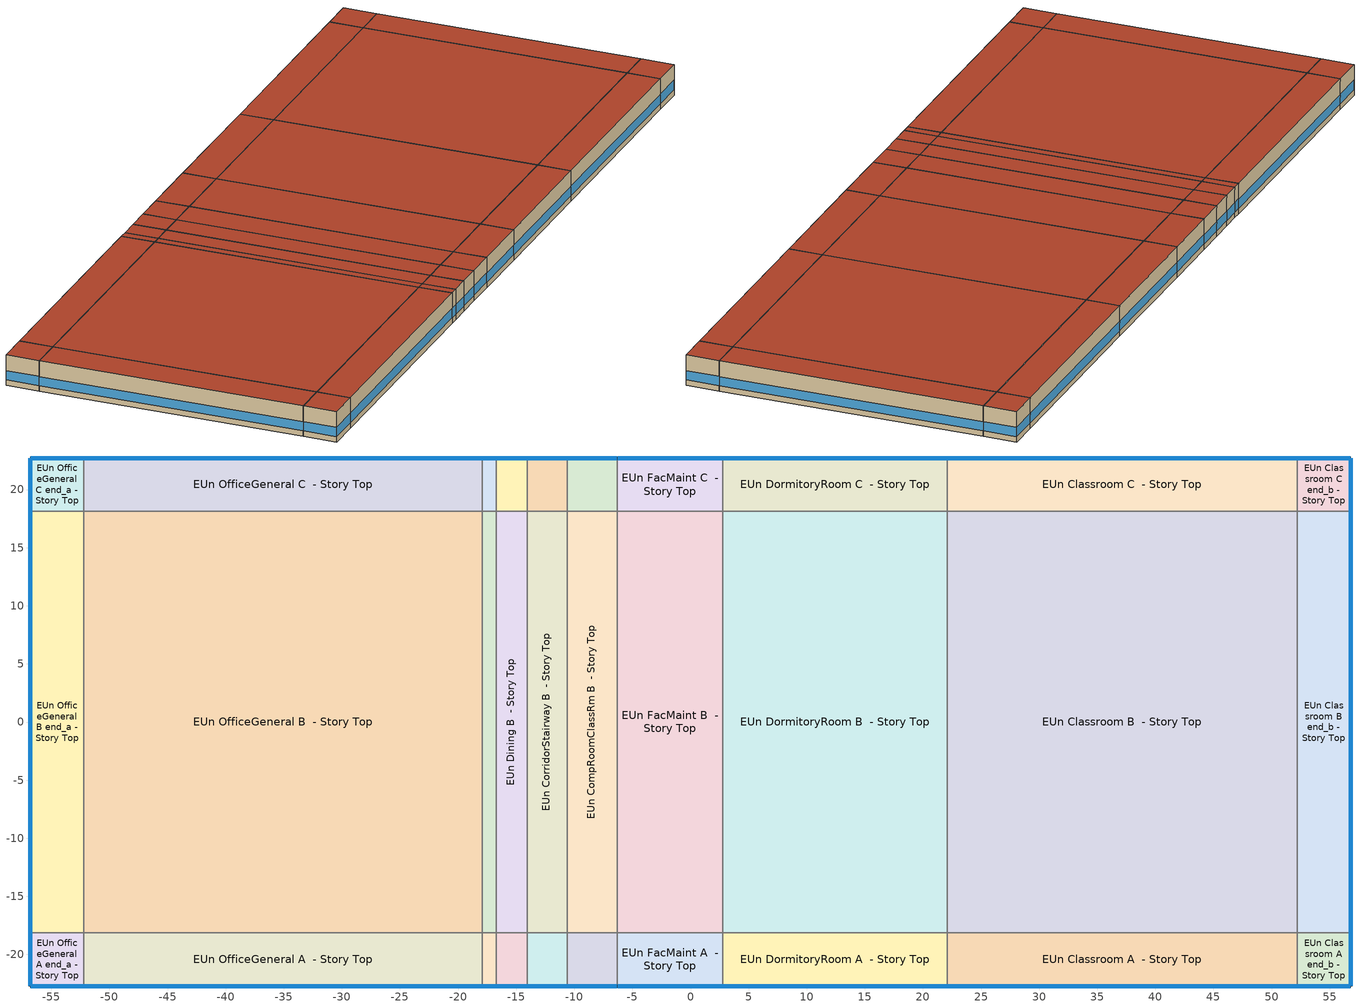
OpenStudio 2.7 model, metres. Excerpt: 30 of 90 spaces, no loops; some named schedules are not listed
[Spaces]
EUn OfficeGeneral A end_a - Story Top
 floor adiabatic (DEER Carpeted 6in Slab Floor): -56.79,-22.72 -56.79,-18.14 -52.22,-18.14 -52.22,-22.72 z34.14
 wall outside: -56.79,-18.14 -56.79,-22.72 -52.22,-22.72 z34.14:38.4
 wall to EUn OfficeGeneral B end_a - Story Top: -52.22,-18.14 -56.79,-18.14 z34.14:38.4
 wall to EUn OfficeGeneral A  - Story Top: -52.22,-22.72 -52.22,-18.14 z34.14:38.4
 window: -56.76,-22.72 -52.24,-22.72 / -56.79,-18.17 -56.79,-22.69 z34.9:36.19
 roof outside: -52.22,-22.72 -52.22,-18.14 -56.79,-18.14 -56.79,-22.72 z38.4
EUn OfficeGeneral B end_a - Story Top
 floor adiabatic (DEER Carpeted 6in Slab Floor): -56.79,-18.14 -56.79,18.14 -52.22,18.14 -52.22,-18.14 z34.14
 wall outside: -56.79,18.14 -56.79,-18.14 z34.14:38.4
 wall to EUn OfficeGeneral C end_a - Story Top: -52.22,18.14 -56.79,18.14 z34.14:38.4
 wall to EUn OfficeGeneral B  - Story Top: -52.22,-18.14 -52.22,18.14 z34.14:38.4
 window: -56.79,18.12 -56.79,-18.12 z34.9:36.18
 roof outside: -52.22,-18.14 -52.22,18.14 -56.79,18.14 -56.79,-18.14 z38.4
EUn OfficeGeneral C end_a - Story Top
 floor adiabatic (DEER Carpeted 6in Slab Floor): -56.79,18.14 -56.79,22.72 -52.22,22.72 -52.22,18.14 z34.14
 wall outside: -52.22,22.72 -56.79,22.72 -56.79,18.14 z34.14:38.4
 wall to EUn OfficeGeneral C  - Story Top: -52.22,18.14 -52.22,22.72 z34.14:38.4
 window: -56.79,22.69 -56.79,18.17 / -52.24,22.72 -56.76,22.72 z34.9:36.19
 roof outside: -52.22,18.14 -52.22,22.72 -56.79,22.72 -56.79,18.14 z38.4
EUn OfficeGeneral A  - Story Top
 floor adiabatic (DEER Carpeted 6in Slab Floor): -52.22,-22.72 -52.22,-18.14 -17.92,-18.14 -17.92,-22.72 z34.14
 wall outside: -52.22,-22.72 -17.92,-22.72 z34.14:38.4
 wall to EUn OfficeGeneral B  - Story Top: -17.92,-18.14 -52.22,-18.14 z34.14:38.4
 wall to EUn Kitchen A  - Story Top: -17.92,-22.72 -17.92,-18.14 z34.14:38.4
 window: -52.19,-22.72 -17.95,-22.72 z34.9:36.18
 roof outside: -17.92,-22.72 -17.92,-18.14 -52.22,-18.14 -52.22,-22.72 z38.4
EUn OfficeGeneral B  - Story Top
 floor adiabatic (DEER Carpeted 6in Slab Floor): -52.22,-18.14 -52.22,18.14 -17.92,18.14 -17.92,-18.14 z34.14
 wall to EUn OfficeGeneral C  - Story Top: -17.92,18.14 -52.22,18.14 z34.14:38.4
 wall to EUn Kitchen B  - Story Top: -17.92,-18.14 -17.92,18.14 z34.14:38.4
 roof outside: -17.92,-18.14 -17.92,18.14 -52.22,18.14 -52.22,-18.14 z38.4
EUn OfficeGeneral C  - Story Top
 floor adiabatic (DEER Carpeted 6in Slab Floor): -52.22,18.14 -52.22,22.72 -17.92,22.72 -17.92,18.14 z34.14
 wall outside: -17.92,22.72 -52.22,22.72 z34.14:38.4
 wall to EUn Kitchen C  - Story Top: -17.92,18.14 -17.92,22.72 z34.14:38.4
 window: -17.95,22.72 -52.19,22.72 z34.9:36.18
 roof outside: -17.92,18.14 -17.92,22.72 -52.22,22.72 -52.22,18.14 z38.4
EUn Kitchen A  - Story Top
 floor adiabatic (DEER Carpeted 6in Slab Floor): -17.92,-22.72 -17.92,-18.14 -16.73,-18.14 -16.73,-22.72 z34.14
 wall outside: -17.92,-22.72 -16.73,-22.72 z34.14:38.4
 wall to EUn Kitchen B  - Story Top: -16.73,-18.14 -17.92,-18.14 z34.14:38.4
 wall to EUn Dining A  - Story Top: -16.73,-22.72 -16.73,-18.14 z34.14:38.4
 window: -17.9,-22.72 -16.76,-22.72 z34.9:36.24
 roof outside: -16.73,-22.72 -16.73,-18.14 -17.92,-18.14 -17.92,-22.72 z38.4
EUn Kitchen B  - Story Top
 floor adiabatic (DEER Carpeted 6in Slab Floor): -17.92,-18.14 -17.92,18.14 -16.73,18.14 -16.73,-18.14 z34.14
 wall to EUn Kitchen C  - Story Top: -16.73,18.14 -17.92,18.14 z34.14:38.4
 wall to EUn Dining B  - Story Top: -16.73,-18.14 -16.73,18.14 z34.14:38.4
 roof outside: -16.73,-18.14 -16.73,18.14 -17.92,18.14 -17.92,-18.14 z38.4
EUn Kitchen C  - Story Top
 floor adiabatic (DEER Carpeted 6in Slab Floor): -17.92,18.14 -17.92,22.72 -16.73,22.72 -16.73,18.14 z34.14
 wall outside: -16.73,22.72 -17.92,22.72 z34.14:38.4
 wall to EUn Dining C  - Story Top: -16.73,18.14 -16.73,22.72 z34.14:38.4
 window: -16.76,22.72 -17.9,22.72 z34.9:36.24
 roof outside: -16.73,18.14 -16.73,22.72 -17.92,22.72 -17.92,18.14 z38.4
EUn Dining A  - Story Top
 floor adiabatic (DEER Carpeted 6in Slab Floor): -16.73,-22.72 -16.73,-18.14 -14.03,-18.14 -14.03,-22.72 z34.14
 wall outside: -16.73,-22.72 -14.03,-22.72 z34.14:38.4
 wall to EUn Dining B  - Story Top: -14.03,-18.14 -16.73,-18.14 z34.14:38.4
 wall to EUn CorridorStairway A  - Story Top: -14.03,-22.72 -14.03,-18.14 z34.14:38.4
 window: -16.7,-22.72 -14.05,-22.72 z34.9:36.2
 roof outside: -14.03,-22.72 -14.03,-18.14 -16.73,-18.14 -16.73,-22.72 z38.4
EUn Dining B  - Story Top
 floor adiabatic (DEER Carpeted 6in Slab Floor): -16.73,-18.14 -16.73,18.14 -14.03,18.14 -14.03,-18.14 z34.14
 wall to EUn Dining C  - Story Top: -14.03,18.14 -16.73,18.14 z34.14:38.4
 wall to EUn CorridorStairway B  - Story Top: -14.03,-18.14 -14.03,18.14 z34.14:38.4
 roof outside: -14.03,-18.14 -14.03,18.14 -16.73,18.14 -16.73,-18.14 z38.4
EUn Dining C  - Story Top
 floor adiabatic (DEER Carpeted 6in Slab Floor): -16.73,18.14 -16.73,22.72 -14.03,22.72 -14.03,18.14 z34.14
 wall outside: -14.03,22.72 -16.73,22.72 z34.14:38.4
 wall to EUn CorridorStairway C  - Story Top: -14.03,18.14 -14.03,22.72 z34.14:38.4
 window: -14.05,22.72 -16.7,22.72 z34.9:36.2
 roof outside: -14.03,18.14 -14.03,22.72 -16.73,22.72 -16.73,18.14 z38.4
EUn CorridorStairway A  - Story Top
 floor adiabatic (DEER Carpeted 6in Slab Floor): -14.03,-22.72 -14.03,-18.14 -10.62,-18.14 -10.62,-22.72 z34.14
 wall outside: -14.03,-22.72 -10.62,-22.72 z34.14:38.4
 wall to EUn CorridorStairway B  - Story Top: -10.62,-18.14 -14.03,-18.14 z34.14:38.4
 wall to EUn CompRoomClassRm A  - Story Top: -10.62,-22.72 -10.62,-18.14 z34.14:38.4
 window: -14,-22.72 -10.64,-22.72 z34.9:36.2
 roof outside: -10.62,-22.72 -10.62,-18.14 -14.03,-18.14 -14.03,-22.72 z38.4
EUn CorridorStairway B  - Story Top
 floor adiabatic (DEER Carpeted 6in Slab Floor): -14.03,-18.14 -14.03,18.14 -10.62,18.14 -10.62,-18.14 z34.14
 wall to EUn CorridorStairway C  - Story Top: -10.62,18.14 -14.03,18.14 z34.14:38.4
 wall to EUn CompRoomClassRm B  - Story Top: -10.62,-18.14 -10.62,18.14 z34.14:38.4
 roof outside: -10.62,-18.14 -10.62,18.14 -14.03,18.14 -14.03,-18.14 z38.4
EUn CorridorStairway C  - Story Top
 floor adiabatic (DEER Carpeted 6in Slab Floor): -14.03,18.14 -14.03,22.72 -10.62,22.72 -10.62,18.14 z34.14
 wall outside: -10.62,22.72 -14.03,22.72 z34.14:38.4
 wall to EUn CompRoomClassRm C  - Story Top: -10.62,18.14 -10.62,22.72 z34.14:38.4
 window: -10.64,22.72 -14,22.72 z34.9:36.2
 roof outside: -10.62,18.14 -10.62,22.72 -14.03,22.72 -14.03,18.14 z38.4
EUn CompRoomClassRm A  - Story Top
 floor adiabatic (DEER Carpeted 6in Slab Floor): -10.62,-22.72 -10.62,-18.14 -6.3,-18.14 -6.3,-22.72 z34.14
 wall outside: -10.62,-22.72 -6.3,-22.72 z34.14:38.4
 wall to EUn CompRoomClassRm B  - Story Top: -6.3,-18.14 -10.62,-18.14 z34.14:38.4
 wall to EUn FacMaint A  - Story Top: -6.3,-22.72 -6.3,-18.14 z34.14:38.4
 window: -10.59,-22.72 -6.33,-22.72 z34.9:36.2
 roof outside: -6.3,-22.72 -6.3,-18.14 -10.62,-18.14 -10.62,-22.72 z38.4
EUn CompRoomClassRm B  - Story Top
 floor adiabatic (DEER Carpeted 6in Slab Floor): -10.62,-18.14 -10.62,18.14 -6.3,18.14 -6.3,-18.14 z34.14
 wall to EUn CompRoomClassRm C  - Story Top: -6.3,18.14 -10.62,18.14 z34.14:38.4
 wall to EUn FacMaint B  - Story Top: -6.3,-18.14 -6.3,18.14 z34.14:38.4
 roof outside: -6.3,-18.14 -6.3,18.14 -10.62,18.14 -10.62,-18.14 z38.4
EUn CompRoomClassRm C  - Story Top
 floor adiabatic (DEER Carpeted 6in Slab Floor): -10.62,18.14 -10.62,22.72 -6.3,22.72 -6.3,18.14 z34.14
 wall outside: -6.3,22.72 -10.62,22.72 z34.14:38.4
 wall to EUn FacMaint C  - Story Top: -6.3,18.14 -6.3,22.72 z34.14:38.4
 window: -6.33,22.72 -10.59,22.72 z34.9:36.2
 roof outside: -6.3,18.14 -6.3,22.72 -10.62,22.72 -10.62,18.14 z38.4
EUn FacMaint A  - Story Top
 floor adiabatic (DEER Carpeted 6in Slab Floor): -6.3,-22.72 -6.3,-18.14 2.78,-18.14 2.78,-22.72 z34.14
 wall outside: -6.3,-22.72 2.78,-22.72 z34.14:38.4
 wall to EUn FacMaint B  - Story Top: 2.78,-18.14 -6.3,-18.14 z34.14:38.4
 wall to EUn DormitoryRoom A  - Story Top: 2.78,-22.72 2.78,-18.14 z34.14:38.4
 window: -6.28,-22.72 2.76,-22.72 z34.9:36.19
 roof outside: 2.78,-22.72 2.78,-18.14 -6.3,-18.14 -6.3,-22.72 z38.4
EUn FacMaint B  - Story Top
 floor adiabatic (DEER Carpeted 6in Slab Floor): -6.3,-18.14 -6.3,18.14 2.78,18.14 2.78,-18.14 z34.14
 wall to EUn FacMaint C  - Story Top: 2.78,18.14 -6.3,18.14 z34.14:38.4
 wall to EUn DormitoryRoom B  - Story Top: 2.78,-18.14 2.78,18.14 z34.14:38.4
 roof outside: 2.78,-18.14 2.78,18.14 -6.3,18.14 -6.3,-18.14 z38.4
EUn FacMaint C  - Story Top
 floor adiabatic (DEER Carpeted 6in Slab Floor): -6.3,18.14 -6.3,22.72 2.78,22.72 2.78,18.14 z34.14
 wall outside: 2.78,22.72 -6.3,22.72 z34.14:38.4
 wall to EUn DormitoryRoom C  - Story Top: 2.78,18.14 2.78,22.72 z34.14:38.4
 window: 2.76,22.72 -6.28,22.72 z34.9:36.19
 roof outside: 2.78,18.14 2.78,22.72 -6.3,22.72 -6.3,18.14 z38.4
EUn DormitoryRoom A  - Story Top
 floor adiabatic (DEER Carpeted 6in Slab Floor): 2.78,-22.72 2.78,-18.14 22.08,-18.14 22.08,-22.72 z34.14
 wall outside: 2.78,-22.72 22.08,-22.72 z34.14:38.4
 wall to EUn DormitoryRoom B  - Story Top: 22.08,-18.14 2.78,-18.14 z34.14:38.4
 wall to EUn Classroom A  - Story Top: 22.08,-22.72 22.08,-18.14 z34.14:38.4
 window: 2.81,-22.72 22.05,-22.72 z34.9:36.18
 roof outside: 22.08,-22.72 22.08,-18.14 2.78,-18.14 2.78,-22.72 z38.4
EUn DormitoryRoom B  - Story Top
 floor adiabatic (DEER Carpeted 6in Slab Floor): 2.78,-18.14 2.78,18.14 22.08,18.14 22.08,-18.14 z34.14
 wall to EUn DormitoryRoom C  - Story Top: 22.08,18.14 2.78,18.14 z34.14:38.4
 wall to EUn Classroom B  - Story Top: 22.08,-18.14 22.08,18.14 z34.14:38.4
 roof outside: 22.08,-18.14 22.08,18.14 2.78,18.14 2.78,-18.14 z38.4
EUn DormitoryRoom C  - Story Top
 floor adiabatic (DEER Carpeted 6in Slab Floor): 2.78,18.14 2.78,22.72 22.08,22.72 22.08,18.14 z34.14
 wall outside: 22.08,22.72 2.78,22.72 z34.14:38.4
 wall to EUn Classroom C  - Story Top: 22.08,18.14 22.08,22.72 z34.14:38.4
 window: 22.05,22.72 2.81,22.72 z34.9:36.18
 roof outside: 22.08,18.14 22.08,22.72 2.78,22.72 2.78,18.14 z38.4
EUn Classroom A  - Story Top
 floor adiabatic (DEER Carpeted 6in Slab Floor): 22.08,-22.72 22.08,-18.14 52.22,-18.14 52.22,-22.72 z34.14
 wall outside: 22.08,-22.72 52.22,-22.72 z34.14:38.4
 wall to EUn Classroom B  - Story Top: 52.22,-18.14 22.08,-18.14 z34.14:38.4
 wall to EUn Classroom A end_b - Story Top: 52.22,-22.72 52.22,-18.14 z34.14:38.4
 window: 22.1,-22.72 52.19,-22.72 z34.9:36.18
 roof outside: 52.22,-22.72 52.22,-18.14 22.08,-18.14 22.08,-22.72 z38.4
EUn Classroom B  - Story Top
 floor adiabatic (DEER Carpeted 6in Slab Floor): 22.08,-18.14 22.08,18.14 52.22,18.14 52.22,-18.14 z34.14
 wall to EUn Classroom C  - Story Top: 52.22,18.14 22.08,18.14 z34.14:38.4
 wall to EUn Classroom B end_b - Story Top: 52.22,-18.14 52.22,18.14 z34.14:38.4
 roof outside: 52.22,-18.14 52.22,18.14 22.08,18.14 22.08,-18.14 z38.4
EUn Classroom C  - Story Top
 floor adiabatic (DEER Carpeted 6in Slab Floor): 22.08,18.14 22.08,22.72 52.22,22.72 52.22,18.14 z34.14
 wall outside: 52.22,22.72 22.08,22.72 z34.14:38.4
 wall to EUn Classroom C end_b - Story Top: 52.22,18.14 52.22,22.72 z34.14:38.4
 window: 52.19,22.72 22.1,22.72 z34.9:36.18
 roof outside: 52.22,18.14 52.22,22.72 22.08,22.72 22.08,18.14 z38.4
EUn Classroom A end_b - Story Top
 floor adiabatic (DEER Carpeted 6in Slab Floor): 52.22,-22.72 52.22,-18.14 56.79,-18.14 56.79,-22.72 z34.14
 wall outside: 52.22,-22.72 56.79,-22.72 56.79,-18.14 z34.14:38.4
 wall to EUn Classroom B end_b - Story Top: 56.79,-18.14 52.22,-18.14 z34.14:38.4
 window: 52.24,-22.72 56.76,-22.72 / 56.79,-22.69 56.79,-18.17 z34.9:36.19
 roof outside: 56.79,-22.72 56.79,-18.14 52.22,-18.14 52.22,-22.72 z38.4
EUn Classroom B end_b - Story Top
 floor adiabatic (DEER Carpeted 6in Slab Floor): 52.22,-18.14 52.22,18.14 56.79,18.14 56.79,-18.14 z34.14
 wall outside: 56.79,-18.14 56.79,18.14 z34.14:38.4
 wall to EUn Classroom C end_b - Story Top: 56.79,18.14 52.22,18.14 z34.14:38.4
 window: 56.79,-18.12 56.79,18.12 z34.9:36.18
 roof outside: 56.79,-18.14 56.79,18.14 52.22,18.14 52.22,-18.14 z38.4
EUn Classroom C end_b - Story Top
 floor adiabatic (DEER Carpeted 6in Slab Floor): 52.22,18.14 52.22,22.72 56.79,22.72 56.79,18.14 z34.14
 wall outside: 56.79,18.14 56.79,22.72 52.22,22.72 z34.14:38.4
 window: 56.76,22.72 52.24,22.72 / 56.79,18.17 56.79,22.69 z34.9:36.19
 roof outside: 56.79,18.14 56.79,22.72 52.22,22.72 52.22,18.14 z38.4
[Building]
DEER Pre-1975|EUn: Default Construction Set=Res DEER Pre-1975 - EUn - CEC T24-CEC6; Standards Building Type=EUn
[Site]
Site 1: Terrain=City
[ClimateZones]
Climate Zone Institution Name 1=CEC; Climate Zone Document Name 1=California Climate Zone Descriptions; Climate Zone Document Year 1=1995; Climate Zone Value 1=6; Climate Zone Institution Name 2=ASHRAE; Climate Zone Document Name 2=ANSI/ASHRAE Standard 169; Climate Zone Document Year 2=2006
[SizingPeriod:DesignDay] Barometric Pressure {Pa}=100977; Sky Clearness=0; Rain Indicator=0; Snow Indicator=0; Day of Month=21; Daylight Saving Time Indicator=0; Humidity Indicating Type=Wetbulb; Dry-Bulb Temperature Range Modifier Type=DefaultMultipliers
Name | Maximum Dry-Bulb Temperature {C} | Daily Dry-Bulb Temperature Range {deltaC} | Humidity Indicating Conditions at Maximum Dry-Bulb | Wind Speed {m/s} | Wind Direction {deg} | Month | Day Type | Solar Model Indicator | ASHRAE Taub | ASHRAE Taud
Houston Bush Intercontinental Ann Htg 99.6% Condns DB | -1.6 | 0 | -1.6 | 2.8 | 0 | 1 | WinterDesignDay | ASHRAEClearSky
Houston Bush Intercontinental Ann Clg .4% Condns DB=>MWB | 36 | 10.1 | 24.8 | 3.5 | 170 | 7 | SummerDesignDay | ASHRAETau | 0.499 | 1.97
[Site:GroundTemperature:BuildingSurface]
19.527, 19.502, 19.536, 19.598, 20.002, 21.64, 22.225, 22.375, 21.449, 20.121, 19.802, 19.633
[DefaultConstructionSet]
Res DEER Pre-1975 - EUn - CEC T24-CEC6: Default Exterior Surface Constructions=Default Surface Constructions 1; Default Interior Surface Constructions=Default Surface Constructions 2; Default Ground Contact Surface Constructions=Default Surface Constructions 3; Default Exterior SubSurface Constructions=Default Sub Surface Constructions 1; Default Interior SubSurface Constructions=Default Sub Surface Constructions 2; Interior Partition Construction=Typical Interior Partition
[DefaultSurfaceConstructions]
Name | Floor Construction | Wall Construction | Roof Ceiling Construction
Default Surface Constructions 1 | DEER Uncarpeted 6in Slab Floor | DEER Insulated Exterior Mass Wall R-3.51 | DEER Metal Framed Roof R-15.77
Default Surface Constructions 2 | DEER Carpeted 6in Slab Floor | Typical Interior Wall | DEER Carpeted 6in Slab Floor
Default Surface Constructions 3 | DEER Carpeted 6in Slab Floor | Typical Uninsulated Basement Mass Wall
[Construction]
DEER Uncarpeted 6in Slab Floor: Typical Insulation R-1.73, 6 in. Normalweight Concrete Floor
DEER Insulated Exterior Mass Wall R-3.51: 8 in. Concrete Block Wall, Typical Insulation R-1.73
DEER Metal Framed Roof R-15.77: Roof Membrane, Typical Insulation R-15.27, Metal Roof Surface
DEER Carpeted 6in Slab Floor: Typical Insulation, 6 in. Normalweight Concrete Floor, Typical Carpet Pad
Typical Interior Wall: G01 13mm gypsum board, G01 13mm gypsum board
Typical Uninsulated Basement Mass Wall: 8 in. Concrete Block Basement Wall
DEER Metal Framed Window U-1.23 SHGC 0.82: Simple Glazing U-1.23 SHGC 0.82
DEER Metal Framed Window U-1.23 SHGC 0.82 1: Simple Glazing U-1.23 SHGC 0.82 1
Typical Uninsulated Swinging Door: Typical Insulation
U 0.98 SHGC 0.68 Sgl Ref-B-H Clr 6mm: REF B CLEAR HI 6MM
Typical Insulated Metal Door: F08 Metal surface, Typical Insulation
DEER Skylight U-1.31 SHGC 0.61: Simple Glazing U-1.23 SHGC 0.61
Typical Interior Window: Clear 3mm
Typical Interior Door; Typical Interior Partition: G05 25mm wood
[Material:NoMass] Roughness=Smooth; Thermal Absorptance=0.9; Solar Absorptance=0.7
Name | Thermal Resistance {m2-K/W} | Visible Absorptance
Typical Insulation R-1.73 | 0.305336 | 0.7
Typical Insulation R-15.27 | 2.68843 | 0.7
Typical Insulation | 0.0282222 | 0.7
Typical Carpet Pad | 0.21648 | 0.8
[Material] Thermal Absorptance=0.9
Name | Roughness | Thickness {m} | Conductivity {W/m-K} | Density {kg/m3} | Specific Heat {J/kg-K} | Solar Absorptance | Visible Absorptance
6 in. Normalweight Concrete Floor | MediumRough | 0.1524 | 2.31 | 2322 | 832 | 0.7 | 0.7
8 in. Concrete Block Wall | MediumRough | 0.2032 | 0.72 | 800 | 832 | 0.7 | 0.7
Roof Membrane | VeryRough | 0.0095 | 0.16 | 1121.29 | 1460 | 0.7 | 0.7
Metal Roof Surface; F08 Metal surface | Smooth | 0.0008 | 45.28 | 7824 | 500 | 0.7 | 0.7
G01 13mm gypsum board | Smooth | 0.0127 | 0.160031 | 800.001 | 1090.73 | 0.7 | 0.5
8 in. Concrete Block Basement Wall | MediumRough | 0.2032 | 1.326 | 1842 | 912 | 0.7 | 0.7
G05 25mm wood | MediumSmooth | 0.0254 | 0.15 | 608 | 1630 | 0.5 | 0.5
[DefaultSubSurfaceConstructions]
Name | Fixed Window Construction | Operable Window Construction | Door Construction | Glass Door Construction | Overhead Door Construction | Skylight Construction | Tubular Daylight Dome Construction | Tubular Daylight Diffuser Construction
Default Sub Surface Constructions 1 | DEER Metal Framed Window U-1.23 SHGC 0.82 | DEER Metal Framed Window U-1.23 SHGC 0.82 1 | Typical Uninsulated Swinging Door | U 0.98 SHGC 0.68 Sgl Ref-B-H Clr 6mm | Typical Insulated Metal Door | DEER Skylight U-1.31 SHGC 0.61 | Typical Interior Window | Typical Interior Window
Default Sub Surface Constructions 2 | Typical Interior Window | Typical Interior Window | Typical Interior Door
[WindowMaterial:SimpleGlazingSystem] Visible Transmittance=0.25
Name | U-Factor {W/m2-K} | Solar Heat Gain Coefficient
Simple Glazing U-1.23 SHGC 0.82; Simple Glazing U-1.23 SHGC 0.82 1 | 6.98426 | 0.82
Simple Glazing U-1.23 SHGC 0.61 | 7 | 0.61
[WindowMaterial:Glazing] Optical Data Type=SpectralAverage; Infrared Transmittance at Normal Incidence=0; Front Side Infrared Hemispherical Emissivity=0.84; Conductivity {W/m-K}=0.9; Dirt Correction Factor for Solar and Visible Transmittance=1; Solar Diffusing=No
Name | Thickness {m} | Solar Transmittance at Normal Incidence | Front Side Solar Reflectance at Normal Incidence | Back Side Solar Reflectance at Normal Incidence | Visible Transmittance at Normal Incidence | Front Side Visible Reflectance at Normal Incidence | Back Side Visible Reflectance at Normal Incidence | Back Side Infrared Hemispherical Emissivity
REF B CLEAR HI 6MM | 0.006 | 0.24 | 0.16 | 0.32 | 0.3 | 0.16 | 0.29 | 0.6
Clear 3mm | 0.003 | 0.837 | 0.075 | 0.075 | 0.898 | 0.081 | 0.081 | 0.84
[SpaceType] Standards Building Type=EUn
Name | Default Schedule Set | Design Specification Outdoor Air Object | Standards Space Type
EUn Dining - DEER Pre-1975 | EUn Dining Schedule Set | EUn Dining Ventilation | Dining
EUn Classroom - DEER Pre-1975 | EUn Classroom Schedule Set | EUn Classroom Ventilation | Classroom
EUn OfficeGeneral - DEER Pre-1975 | EUn OfficeGeneral Schedule Set | EUn OfficeGeneral Ventilation | OfficeGeneral
EUn CompRoomClassRm - DEER Pre-1975 | EUn CompRoomClassRm Schedule Set | EUn CompRoomClassRm Ventilation | CompRoomClassRm
EUn Kitchen - DEER Pre-1975 | EUn Kitchen Schedule Set | EUn Kitchen Ventilation | Kitchen
EUn CorridorStairway - DEER Pre-1975 | EUn CorridorStairway Schedule Set | EUn CorridorStairway Ventilation | CorridorStairway
EUn FacMaint - DEER Pre-1975 | EUn FacMaint Schedule Set | EUn FacMaint Ventilation | FacMaint
EUn DormitoryRoom - DEER Pre-1975 | EUn DormitoryRoom Schedule Set | EUn DormitoryRoom Ventilation | DormitoryRoom
[BuildingStory]
Story Top: Nominal Z Coordinate {m}=34.1376; Nominal Floor to Floor Height {m}=4.2672
[Space] Building Story=Story Top
Name | Space Type | Thermal Zone
EUn OfficeGeneral A end_a - Story Top | EUn OfficeGeneral - DEER Pre-1975 | Zone EUn OfficeGeneral A end_a - Story Top
EUn OfficeGeneral B end_a - Story Top | EUn OfficeGeneral - DEER Pre-1975 | Zone EUn OfficeGeneral B end_a - Story Top
EUn OfficeGeneral C end_a - Story Top | EUn OfficeGeneral - DEER Pre-1975 | Zone EUn OfficeGeneral C end_a - Story Top
EUn OfficeGeneral A  - Story Top | EUn OfficeGeneral - DEER Pre-1975 | Zone EUn OfficeGeneral A  - Story Top
EUn OfficeGeneral B  - Story Top | EUn OfficeGeneral - DEER Pre-1975 | Zone EUn OfficeGeneral B  - Story Top
EUn OfficeGeneral C  - Story Top | EUn OfficeGeneral - DEER Pre-1975 | Zone EUn OfficeGeneral C  - Story Top
EUn Kitchen A  - Story Top | EUn Kitchen - DEER Pre-1975 | Zone EUn Kitchen A  - Story Top
EUn Kitchen B  - Story Top | EUn Kitchen - DEER Pre-1975 | Zone EUn Kitchen B  - Story Top
EUn Kitchen C  - Story Top | EUn Kitchen - DEER Pre-1975 | Zone EUn Kitchen C  - Story Top
EUn Dining A  - Story Top | EUn Dining - DEER Pre-1975 | Zone EUn Dining A  - Story Top
EUn Dining B  - Story Top | EUn Dining - DEER Pre-1975 | Zone EUn Dining B  - Story Top
EUn Dining C  - Story Top | EUn Dining - DEER Pre-1975 | Zone EUn Dining C  - Story Top
EUn CorridorStairway A  - Story Top | EUn CorridorStairway - DEER Pre-1975 | Zone EUn CorridorStairway A  - Story Top
EUn CorridorStairway B  - Story Top | EUn CorridorStairway - DEER Pre-1975 | Zone EUn CorridorStairway B  - Story Top
EUn CorridorStairway C  - Story Top | EUn CorridorStairway - DEER Pre-1975 | Zone EUn CorridorStairway C  - Story Top
EUn CompRoomClassRm A  - Story Top | EUn CompRoomClassRm - DEER Pre-1975 | Zone EUn CompRoomClassRm A  - Story Top
EUn CompRoomClassRm B  - Story Top | EUn CompRoomClassRm - DEER Pre-1975 | Zone EUn CompRoomClassRm B  - Story Top
EUn CompRoomClassRm C  - Story Top | EUn CompRoomClassRm - DEER Pre-1975 | Zone EUn CompRoomClassRm C  - Story Top
EUn FacMaint A  - Story Top | EUn FacMaint - DEER Pre-1975 | Zone EUn FacMaint A  - Story Top
EUn FacMaint B  - Story Top | EUn FacMaint - DEER Pre-1975 | Zone EUn FacMaint B  - Story Top
EUn FacMaint C  - Story Top | EUn FacMaint - DEER Pre-1975 | Zone EUn FacMaint C  - Story Top
EUn DormitoryRoom A  - Story Top | EUn DormitoryRoom - DEER Pre-1975 | Zone EUn DormitoryRoom A  - Story Top
EUn DormitoryRoom B  - Story Top | EUn DormitoryRoom - DEER Pre-1975 | Zone EUn DormitoryRoom B  - Story Top
EUn DormitoryRoom C  - Story Top | EUn DormitoryRoom - DEER Pre-1975 | Zone EUn DormitoryRoom C  - Story Top
EUn Classroom A  - Story Top | EUn Classroom - DEER Pre-1975 | Zone EUn Classroom A  - Story Top
EUn Classroom B  - Story Top | EUn Classroom - DEER Pre-1975 | Zone EUn Classroom B  - Story Top
EUn Classroom C  - Story Top | EUn Classroom - DEER Pre-1975 | Zone EUn Classroom C  - Story Top
EUn Classroom A end_b - Story Top | EUn Classroom - DEER Pre-1975 | Zone EUn Classroom A end_b - Story Top
EUn Classroom B end_b - Story Top | EUn Classroom - DEER Pre-1975 | Zone EUn Classroom B end_b - Story Top
EUn Classroom C end_b - Story Top | EUn Classroom - DEER Pre-1975 | Zone EUn Classroom C end_b - Story Top
[ThermalZone] Multiplier=1; Use Ideal Air Loads=No
Name | Thermostat
Zone EUn OfficeGeneral A end_a - Story Top | EUn OfficeGeneral - DEER Pre-1975 Thermostat 16
Zone EUn OfficeGeneral B end_a - Story Top | EUn OfficeGeneral - DEER Pre-1975 Thermostat 8
Zone EUn OfficeGeneral C end_a - Story Top | EUn OfficeGeneral - DEER Pre-1975 Thermostat 15
Zone EUn OfficeGeneral A  - Story Top | EUn OfficeGeneral - DEER Pre-1975 Thermostat 7
Zone EUn OfficeGeneral B  - Story Top | EUn OfficeGeneral - DEER Pre-1975 Thermostat 14
Zone EUn OfficeGeneral C  - Story Top | EUn OfficeGeneral - DEER Pre-1975 Thermostat 17
Zone EUn Kitchen A  - Story Top | EUn Kitchen - DEER Pre-1975 Thermostat 6
Zone EUn Kitchen B  - Story Top | EUn Kitchen - DEER Pre-1975 Thermostat 7
Zone EUn Kitchen C  - Story Top | EUn Kitchen - DEER Pre-1975 Thermostat 8
Zone EUn Dining A  - Story Top | EUn Dining - DEER Pre-1975 Thermostat 6
Zone EUn Dining B  - Story Top | EUn Dining - DEER Pre-1975 Thermostat 7
Zone EUn Dining C  - Story Top | EUn Dining - DEER Pre-1975 Thermostat 8
Zone EUn CorridorStairway A  - Story Top | EUn CorridorStairway - DEER Pre-1975 Thermostat 6
Zone EUn CorridorStairway B  - Story Top | EUn CorridorStairway - DEER Pre-1975 Thermostat 7
Zone EUn CorridorStairway C  - Story Top | EUn CorridorStairway - DEER Pre-1975 Thermostat 8
Zone EUn CompRoomClassRm A  - Story Top | EUn CompRoomClassRm - DEER Pre-1975 Thermostat 6
Zone EUn CompRoomClassRm B  - Story Top | EUn CompRoomClassRm - DEER Pre-1975 Thermostat 7
Zone EUn CompRoomClassRm C  - Story Top | EUn CompRoomClassRm - DEER Pre-1975 Thermostat 8
Zone EUn FacMaint A  - Story Top | EUn FacMaint - DEER Pre-1975 Thermostat 7
Zone EUn FacMaint B  - Story Top | EUn FacMaint - DEER Pre-1975 Thermostat 8
Zone EUn FacMaint C  - Story Top | EUn FacMaint - DEER Pre-1975 Thermostat 1
Zone EUn DormitoryRoom A  - Story Top | EUn DormitoryRoom - DEER Pre-1975 Thermostat 6
Zone EUn DormitoryRoom B  - Story Top | EUn DormitoryRoom - DEER Pre-1975 Thermostat 7
Zone EUn DormitoryRoom C  - Story Top | EUn DormitoryRoom - DEER Pre-1975 Thermostat 8
Zone EUn Classroom A  - Story Top | EUn Classroom - DEER Pre-1975 Thermostat 15
Zone EUn Classroom B  - Story Top | EUn Classroom - DEER Pre-1975 Thermostat 1
Zone EUn Classroom C  - Story Top | EUn Classroom - DEER Pre-1975 Thermostat 16
Zone EUn Classroom A end_b - Story Top | EUn Classroom - DEER Pre-1975 Thermostat 10
Zone EUn Classroom B end_b - Story Top | EUn Classroom - DEER Pre-1975 Thermostat
Zone EUn Classroom C end_b - Story Top | EUn Classroom - DEER Pre-1975 Thermostat 17
[People:Definition] Number of People Calculation Method=People/Area; Fraction Radiant=0.3
Name | People per Space Floor Area {person/m2}
EUn Dining People Definition | 0.477918
EUn Classroom People Definition | 0.358438
EUn DormitoryRoom People Definition; EUn Kitchen People Definition | 0.0355209
EUn CorridorStairway People Definition | 0.0721182
EUn CompRoomClassRm People Definition | 0.14316
EUn OfficeGeneral People Definition | 0.0473612
EUn FacMaint People Definition | 0.0236806
[People] Work Efficiency Schedule=Work Efficiency Schedule; Clothing Insulation Schedule=Clothing Schedule; Air Velocity Schedule=Air Velocity Schedule; Multiplier=1
Name | People Definition | Space or SpaceType
EUn Dining People | EUn Dining People Definition | EUn Dining - DEER Pre-1975
EUn Classroom People | EUn Classroom People Definition | EUn Classroom - DEER Pre-1975
EUn DormitoryRoom People | EUn DormitoryRoom People Definition | EUn DormitoryRoom - DEER Pre-1975
EUn CorridorStairway People | EUn CorridorStairway People Definition | EUn CorridorStairway - DEER Pre-1975
EUn CompRoomClassRm People | EUn CompRoomClassRm People Definition | EUn CompRoomClassRm - DEER Pre-1975
EUn OfficeGeneral People | EUn OfficeGeneral People Definition | EUn OfficeGeneral - DEER Pre-1975
EUn Kitchen People | EUn Kitchen People Definition | EUn Kitchen - DEER Pre-1975
EUn FacMaint People | EUn FacMaint People Definition | EUn FacMaint - DEER Pre-1975
[Lights:Definition] Design Level Calculation Method=Watts/Area
Name | Watts per Space Floor Area {W/m2}
EUn Dining Lights Definition; EUn FacMaint Lights Definition | 16.1459
EUn Classroom Lights Definition; EUn CompRoomClassRm Lights Definition | 17.2223
EUn DormitoryRoom Lights Definition; EUn CorridorStairway Lights Definition | 8.61113
EUn OfficeGeneral Lights Definition | 13.9931
EUn Kitchen Lights Definition | 18.2986
[Lights] Fraction Replaceable=0
Name | Lights Definition | Space or SpaceType
EUn Dining Lights | EUn Dining Lights Definition | EUn Dining - DEER Pre-1975
EUn Classroom Lights | EUn Classroom Lights Definition | EUn Classroom - DEER Pre-1975
EUn DormitoryRoom Lights | EUn DormitoryRoom Lights Definition | EUn DormitoryRoom - DEER Pre-1975
EUn CorridorStairway Lights | EUn CorridorStairway Lights Definition | EUn CorridorStairway - DEER Pre-1975
EUn CompRoomClassRm Lights | EUn CompRoomClassRm Lights Definition | EUn CompRoomClassRm - DEER Pre-1975
EUn OfficeGeneral Lights | EUn OfficeGeneral Lights Definition | EUn OfficeGeneral - DEER Pre-1975
EUn Kitchen Lights | EUn Kitchen Lights Definition | EUn Kitchen - DEER Pre-1975
EUn FacMaint Lights | EUn FacMaint Lights Definition | EUn FacMaint - DEER Pre-1975
[ElectricEquipment:Definition] Design Level Calculation Method=Watts/Area
Name | Watts per Space Floor Area {W/m2} | Fraction Radiant | Fraction Lost
EUn Dining Elec Equip Definition; EUn DormitoryRoom Elec Equip Definition | 6.18925 | 0.5
EUn Classroom Elec Equip Definition | 12.3785 | 0.5
EUn CorridorStairway Elec Equip Definition; EUn FacMaint Elec Equip Definition | 2.4757 | 0.5
EUn CompRoomClassRm Elec Equip Definition | 61.8925 | 0.5
EUn OfficeGeneral Elec Equip Definition | 18.5677 | 0.5
EUn Kitchen Elec Equip Definition | 43.8091 | 0.53 | 0.47
[ElectricEquipment]
Name | Electric Equipment Definition | Space or SpaceType
EUn Dining Elec Equip | EUn Dining Elec Equip Definition | EUn Dining - DEER Pre-1975
EUn Classroom Elec Equip | EUn Classroom Elec Equip Definition | EUn Classroom - DEER Pre-1975
EUn DormitoryRoom Elec Equip | EUn DormitoryRoom Elec Equip Definition | EUn DormitoryRoom - DEER Pre-1975
EUn CorridorStairway Elec Equip | EUn CorridorStairway Elec Equip Definition | EUn CorridorStairway - DEER Pre-1975
EUn CompRoomClassRm Elec Equip | EUn CompRoomClassRm Elec Equip Definition | EUn CompRoomClassRm - DEER Pre-1975
EUn OfficeGeneral Elec Equip | EUn OfficeGeneral Elec Equip Definition | EUn OfficeGeneral - DEER Pre-1975
EUn Kitchen Elec Equip | EUn Kitchen Elec Equip Definition | EUn Kitchen - DEER Pre-1975
EUn FacMaint Elec Equip | EUn FacMaint Elec Equip Definition | EUn FacMaint - DEER Pre-1975
[DesignSpecification:OutdoorAir] Outdoor Air Method=Sum
Name | Outdoor Air Flow per Floor Area {m3/s-m2}
EUn Dining Ventilation | 0.0045212
EUn Classroom Ventilation | 0.00254
EUn DormitoryRoom Ventilation | 0.000508
EUn CorridorStairway Ventilation; EUn Kitchen Ventilation; EUn FacMaint Ventilation | 0.000254
EUn CompRoomClassRm Ventilation | 0.001016
EUn OfficeGeneral Ventilation | 0.0004572
[DefaultScheduleSet] Infiltration Schedule=D_EUn_All_C_Inf_Yr
Name | Number of People Schedule | People Activity Level Schedule | Lighting Schedule | Electric Equipment Schedule | Gas Equipment Schedule
EUn Dining Schedule Set | D_EUn_Caf_Occup_Yr | DEER Activity 161W/person | D17_EUn_Din_LF_Yr | D_EUn_Caf_Misc_Yr
EUn Classroom Schedule Set | D_EUn_Clrm_Occup_Yr | DEER Activity 117W/person | D17_EUn_Clrm_LF_Yr | D_EUn_Clrm_Misc_Yr
EUn DormitoryRoom Schedule Set | D_EUn_Dorm_Occup_Yr | DEER Activity 117W/person | D17_EUn_Dorm_LF_Yr | D_EUn_Dorm_Misc_Yr
EUn CorridorStairway Schedule Set | D_EUn_Clrm_Occup_Yr | DEER Activity 147W/person | D17_EUn_Cordr_LF_Yr | D_EUn_Clrm_Misc_Yr
EUn CompRoomClassRm Schedule Set | D_EUn_CompCL_Occup_Yr | DEER Activity 117W/person | D17_EUn_CompCL_LF_Yr | D_EUn_CompCL_Misc_Yr
EUn OfficeGeneral Schedule Set | D_EUn_OffGen_Occup_Yr | DEER Activity 132W/person | D17_EUn_OffGen_LF_Yr | D_EUn_OffGen_Misc_Yr
EUn Kitchen Schedule Set | D_EUn_Ktchn_Occup_Yr | DEER Activity 220W/person | D17_EUn_Ktchn_LF_Yr | D_EUn_Ktchn_Misc_Yr | D_EUn_Ktchn_Cook_Yr
EUn FacMaint Schedule Set | D_EUn_OffGen_Occup_Yr | DEER Activity 147W/person | D17_EUn_OffGen_LF_Yr | D_EUn_OffGen_Misc_Yr
[GasEquipment:Definition]
EUn Kitchen Gas Equip Definition: Design Level Calculation Method=Watts/Area; Watts per Space Floor Area {W/m2}=1558.37; Fraction Latent=0.3; Fraction Radiant=0.05; Fraction Lost=0.65
[GasEquipment]
EUn Kitchen Gas Equip: Gas Equipment Definition=EUn Kitchen Gas Equip Definition; Space or SpaceType=EUn Kitchen - DEER Pre-1975
[SpaceInfiltration:DesignFlowRate] Schedule=Always On Discrete; Design Flow Rate Calculation Method=Flow/ExteriorArea; Constant Term Coefficient=0; Temperature Term Coefficient=0; Velocity Term Coefficient=0.224; Velocity Squared Term Coefficient=0
Name | Space or SpaceType | Flow per Exterior Surface Area {m3/s-m2}
EUn Classroom A  - Story Top Infiltration | EUn Classroom A  - Story Top | 9.31919e-05
EUn Classroom A end_b - Story Top Infiltration | EUn Classroom A end_b - Story Top | 0.000125701
EUn Classroom B end_b - Story Top Infiltration | EUn Classroom B end_b - Story Top | 9.31919e-05
EUn Classroom C  - Story Top Infiltration | EUn Classroom C  - Story Top | 9.31919e-05
EUn Classroom C end_b - Story Top Infiltration | EUn Classroom C end_b - Story Top | 0.000125701
EUn CompRoomClassRm A  - Story Top Infiltration | EUn CompRoomClassRm A  - Story Top | 9.31919e-05
EUn CompRoomClassRm C  - Story Top Infiltration | EUn CompRoomClassRm C  - Story Top | 9.31919e-05
EUn CorridorStairway A  - Story Top Infiltration | EUn CorridorStairway A  - Story Top | 9.31919e-05
EUn CorridorStairway C  - Story Top Infiltration | EUn CorridorStairway C  - Story Top | 9.31919e-05
EUn Dining A  - Story Top Infiltration | EUn Dining A  - Story Top | 9.31919e-05
EUn Dining C  - Story Top Infiltration | EUn Dining C  - Story Top | 9.31919e-05
EUn DormitoryRoom A  - Story Top Infiltration | EUn DormitoryRoom A  - Story Top | 9.31919e-05
EUn DormitoryRoom C  - Story Top Infiltration | EUn DormitoryRoom C  - Story Top | 9.31919e-05
EUn FacMaint A  - Story Top Infiltration | EUn FacMaint A  - Story Top | 9.31919e-05
EUn FacMaint C  - Story Top Infiltration | EUn FacMaint C  - Story Top | 9.31919e-05
EUn Kitchen A  - Story Top Infiltration | EUn Kitchen A  - Story Top | 9.31919e-05
EUn Kitchen C  - Story Top Infiltration | EUn Kitchen C  - Story Top | 9.31919e-05
EUn OfficeGeneral A  - Story Top Infiltration | EUn OfficeGeneral A  - Story Top | 9.31919e-05
EUn OfficeGeneral A end_a - Story Top Infiltration | EUn OfficeGeneral A end_a - Story Top | 0.000125701
EUn OfficeGeneral B end_a - Story Top Infiltration | EUn OfficeGeneral B end_a - Story Top | 9.31919e-05
EUn OfficeGeneral C  - Story Top Infiltration | EUn OfficeGeneral C  - Story Top | 9.31919e-05
EUn OfficeGeneral C end_a - Story Top Infiltration | EUn OfficeGeneral C end_a - Story Top | 0.000125701
[Exterior:Lights:Definition]
Name | Design Level {W}
Parking Areas and Drives Def (W/ft^2) | 0.04
Building Facades Def (W/ft^2) | 0.25
Main Entries Def (W/ft) | 30
Other Doors Def (W/ft) | 25
[Exterior:Lights] Schedule=Always On Discrete; Control Option=AstronomicalClock
Name | Exterior Lights Definition | Multiplier
Parking Areas and Drives | Parking Areas and Drives Def (W/ft^2) | 65240
Building Facades | Building Facades Def (W/ft^2) | 14607.1
Main Entries | Main Entries Def (W/ft) | 112.666
Other Doors | Other Doors Def (W/ft) | 54.4305
[ThermostatSetpoint:DualSetpoint] Heating Setpoint Temperature Schedule=D_EUn_All_HTemp_Yr; Cooling Setpoint Temperature Schedule=D_EUn_All_CTemp_Yr
EUn Dining - DEER Pre-1975 Thermostat 6; EUn Dining - DEER Pre-1975 Thermostat 7; EUn Dining - DEER Pre-1975 Thermostat 8; EUn Classroom - DEER Pre-1975 Thermostat; EUn Classroom - DEER Pre-1975 Thermostat 1; EUn Classroom - DEER Pre-1975 Thermostat 10; EUn Classroom - DEER Pre-1975 Thermostat 15; EUn Classroom - DEER Pre-1975 Thermostat 16; EUn Classroom - DEER Pre-1975 Thermostat 17; EUn DormitoryRoom - DEER Pre-1975 Thermostat 6; EUn DormitoryRoom - DEER Pre-1975 Thermostat 7; EUn DormitoryRoom - DEER Pre-1975 Thermostat 8; EUn CorridorStairway - DEER Pre-1975 Thermostat 6; EUn CorridorStairway - DEER Pre-1975 Thermostat 7; EUn CorridorStairway - DEER Pre-1975 Thermostat 8; EUn CompRoomClassRm - DEER Pre-1975 Thermostat 6; EUn CompRoomClassRm - DEER Pre-1975 Thermostat 7; EUn CompRoomClassRm - DEER Pre-1975 Thermostat 8; EUn OfficeGeneral - DEER Pre-1975 Thermostat 7; EUn OfficeGeneral - DEER Pre-1975 Thermostat 8; EUn OfficeGeneral - DEER Pre-1975 Thermostat 14; EUn OfficeGeneral - DEER Pre-1975 Thermostat 15; EUn OfficeGeneral - DEER Pre-1975 Thermostat 16; EUn OfficeGeneral - DEER Pre-1975 Thermostat 17; EUn Kitchen - DEER Pre-1975 Thermostat 6; EUn Kitchen - DEER Pre-1975 Thermostat 7; EUn Kitchen - DEER Pre-1975 Thermostat 8; EUn FacMaint - DEER Pre-1975 Thermostat 1; EUn FacMaint - DEER Pre-1975 Thermostat 7; EUn FacMaint - DEER Pre-1975 Thermostat 8
[Schedule:Day]
D_EUn_Caf_Occup_Yr Default: 6, 0, 0, 7, 0, 0.2, 8, 0, 0.4, 9, 0, 0.6, 10, 0, 0.4, 11, 0, 0.3, 13, 0, 0.9, 15, 0, 0.3, 16, 0, 0.4, 17, 0, 0.75, 18, 0, 0.9, 19, 0, 0.75, 20, 0, 0.2, 24, 0, 0
D_EUn_Caf_Occup_Yr Winter Design Day 5; D_EUn_Caf_Occup_Yr Summer Design Day 5; D_EUn_Caf_Misc_Yr Winter Design Day 5; D_EUn_Caf_Misc_Yr Summer Design Day 5; D_EUn_Clrm_Occup_Yr Winter Design Day 5; D_EUn_Clrm_Occup_Yr Summer Design Day 5; D_EUn_Clrm_Misc_Yr Winter Design Day 5; D_EUn_Clrm_Misc_Yr Summer Design Day 5: 24, 0, 0
DEER Activity 161W/person Default; DEER Activity 161W/person Winter Design Day; DEER Activity 161W/person Summer Design Day: 24, 0, 161
D17_EUn_Din_LF_Yr Default: 6, 0, 0.1, 7, 0, 0.2667, 8, 0, 0.4333, 19, 0, 0.85, 20, 0, 0.225, 24, 0, 0.035
D17_EUn_Din_LF_Yr Winter Design Day 5; D17_EUn_Din_LF_Yr Summer Design Day 5; D17_EUn_Cordr_LF_Yr Winter Design Day 6; D17_EUn_Cordr_LF_Yr Summer Design Day 6: 24, 0, 0.035
D_EUn_Caf_Misc_Yr Default: 6, 0, 0, 19, 0, 0.6, 20, 0, 0.1, 24, 0, 0
D_EUn_Clrm_Occup_Yr Default: 7, 0, 0, 8, 0, 0.3, 11, 0, 1, 12, 0, 0.85, 13, 0, 0.7, 14, 0, 0.85, 17, 0, 1, 18, 0, 0.6, 19, 0, 0.95, 20, 0, 1, 21, 0, 0.8, 22, 0, 0.4, 23, 0, 0.1, 24, 0, 0
D_EUn_Clrm_Misc_Yr Default: 6, 0, 0.05, 7, 0, 0.2, 8, 0, 0.8, 11, 0, 1, 14, 0, 0.9, 17, 0, 1, 19, 0, 0.6763, 20, 0, 0.9, 21, 0, 0.8, 22, 0, 0.7, 23, 0, 0.3, 24, 0, 0
DEER Activity 147W/person Default; DEER Activity 147W/person Winter Design Day; DEER Activity 147W/person Summer Design Day: 24, 0, 147
D17_EUn_Cordr_LF_Yr Default: 7, 0, 0.05, 8, 0, 0.8417, 10, 0, 0.9472, 12, 0, 1, 14, 0, 0.8417, 16, 0, 0.9472, 17, 0, 1, 18, 0, 0.8417, 19, 0, 0.7361, 20, 0, 0.6306, 21, 0, 0.4194, 22, 0, 0.1028, 24, 0, 0.035
[Schedule:Rule] Date Specification Type=DateRange
Name | Schedule Ruleset | Rule Order | Day Schedule | Apply Monday | Apply Tuesday | Apply Wednesday | Apply Thursday | Apply Friday | Start Month | Start Day | End Month | End Day | Apply Sunday | Apply Saturday
Schedule Rule 2 | D_EUn_Caf_Occup_Yr | 7 | D_EUn_Caf_Occup_Yr Default|Wkdy Day | Yes | Yes | Yes | Yes | Yes | 1 | 12 | 4 | 3
Schedule Rule 3 | D_EUn_Caf_Occup_Yr | 6 | D_EUn_Caf_Occup_Yr Wknd Day |  |  |  |  |  | 1 | 12 | 4 | 3 | Yes | Yes
Schedule Rule 4 | D_EUn_Caf_Occup_Yr | 5 | D_EUn_Caf_Occup_Yr Default|Wkdy Day 1 | Yes | Yes | Yes | Yes | Yes | 4 | 13 | 5 | 22
Schedule Rule 5 | D_EUn_Caf_Occup_Yr | 4 | D_EUn_Caf_Occup_Yr Wknd Day 1 |  |  |  |  |  | 4 | 13 | 5 | 22 | Yes | Yes
Schedule Rule 6 | D_EUn_Caf_Occup_Yr | 3 | D_EUn_Caf_Occup_Yr Default|Wkdy Day 2 | Yes | Yes | Yes | Yes | Yes | 6 | 1 | 8 | 7
Schedule Rule 7 | D_EUn_Caf_Occup_Yr | 2 | D_EUn_Caf_Occup_Yr Wknd Day 2 |  |  |  |  |  | 6 | 1 | 8 | 7 | Yes | Yes
Schedule Rule 8 | D_EUn_Caf_Occup_Yr | 1 | D_EUn_Caf_Occup_Yr Default|Wkdy Day 3 | Yes | Yes | Yes | Yes | Yes | 8 | 17 | 12 | 11
Schedule Rule 9 | D_EUn_Caf_Occup_Yr | 0 | D_EUn_Caf_Occup_Yr Wknd Day 3 |  |  |  |  |  | 8 | 17 | 12 | 11 | Yes | Yes
Schedule Rule 10 | D17_EUn_Din_LF_Yr | 7 | D17_EUn_Din_LF_Yr Default|Wkdy Day | Yes | Yes | Yes | Yes | Yes | 1 | 12 | 4 | 3
Schedule Rule 11 | D17_EUn_Din_LF_Yr | 6 | D17_EUn_Din_LF_Yr Wknd Day |  |  |  |  |  | 1 | 12 | 4 | 3 | Yes | Yes
Schedule Rule 12 | D17_EUn_Din_LF_Yr | 5 | D17_EUn_Din_LF_Yr Default|Wkdy Day 1 | Yes | Yes | Yes | Yes | Yes | 4 | 13 | 5 | 22
Schedule Rule 13 | D17_EUn_Din_LF_Yr | 4 | D17_EUn_Din_LF_Yr Wknd Day 1 |  |  |  |  |  | 4 | 13 | 5 | 22 | Yes | Yes
Schedule Rule 14 | D17_EUn_Din_LF_Yr | 3 | D17_EUn_Din_LF_Yr Default|Wkdy Day 2 | Yes | Yes | Yes | Yes | Yes | 6 | 1 | 8 | 7
Schedule Rule 15 | D17_EUn_Din_LF_Yr | 2 | D17_EUn_Din_LF_Yr Wknd Day 2 |  |  |  |  |  | 6 | 1 | 8 | 7 | Yes | Yes
Schedule Rule 16 | D17_EUn_Din_LF_Yr | 1 | D17_EUn_Din_LF_Yr Default|Wkdy Day 3 | Yes | Yes | Yes | Yes | Yes | 8 | 17 | 12 | 11
Schedule Rule 17 | D17_EUn_Din_LF_Yr | 0 | D17_EUn_Din_LF_Yr Wknd Day 3 |  |  |  |  |  | 8 | 17 | 12 | 11 | Yes | Yes
Schedule Rule 18 | D_EUn_Caf_Misc_Yr | 7 | D_EUn_Caf_Misc_Yr Default|Wkdy Day | Yes | Yes | Yes | Yes | Yes | 1 | 12 | 4 | 3
Schedule Rule 19 | D_EUn_Caf_Misc_Yr | 6 | D_EUn_Caf_Misc_Yr Wknd Day |  |  |  |  |  | 1 | 12 | 4 | 3 | Yes | Yes
Schedule Rule 20 | D_EUn_Caf_Misc_Yr | 5 | D_EUn_Caf_Misc_Yr Default|Wkdy Day 1 | Yes | Yes | Yes | Yes | Yes | 4 | 13 | 5 | 22
Schedule Rule 21 | D_EUn_Caf_Misc_Yr | 4 | D_EUn_Caf_Misc_Yr Wknd Day 1 |  |  |  |  |  | 4 | 13 | 5 | 22 | Yes | Yes
Schedule Rule 22 | D_EUn_Caf_Misc_Yr | 3 | D_EUn_Caf_Misc_Yr Default|Wkdy Day 2 | Yes | Yes | Yes | Yes | Yes | 6 | 1 | 8 | 7
Schedule Rule 23 | D_EUn_Caf_Misc_Yr | 2 | D_EUn_Caf_Misc_Yr Wknd Day 2 |  |  |  |  |  | 6 | 1 | 8 | 7 | Yes | Yes
Schedule Rule 24 | D_EUn_Caf_Misc_Yr | 1 | D_EUn_Caf_Misc_Yr Default|Wkdy Day 3 | Yes | Yes | Yes | Yes | Yes | 8 | 17 | 12 | 11
Schedule Rule 25 | D_EUn_Caf_Misc_Yr | 0 | D_EUn_Caf_Misc_Yr Wknd Day 3 |  |  |  |  |  | 8 | 17 | 12 | 11 | Yes | Yes
Schedule Rule 34 | D_EUn_Clrm_Occup_Yr | 11 | D_EUn_Clrm_Occup_Yr Default|Wkdy Day | Yes | Yes | Yes | Yes | Yes | 1 | 12 | 4 | 3
Schedule Rule 35 | D_EUn_Clrm_Occup_Yr | 10 | D_EUn_Clrm_Occup_Yr Sat Day |  |  |  |  |  | 1 | 12 | 4 | 3 |  | Yes
Schedule Rule 36 | D_EUn_Clrm_Occup_Yr | 9 | D_EUn_Clrm_Occup_Yr Sun Day |  |  |  |  |  | 1 | 12 | 4 | 3 | Yes
Schedule Rule 37 | D_EUn_Clrm_Occup_Yr | 8 | D_EUn_Clrm_Occup_Yr Default|Wkdy Day 1 | Yes | Yes | Yes | Yes | Yes | 4 | 13 | 5 | 22
Schedule Rule 38 | D_EUn_Clrm_Occup_Yr | 7 | D_EUn_Clrm_Occup_Yr Sat Day 1 |  |  |  |  |  | 4 | 13 | 5 | 22 |  | Yes
Schedule Rule 39 | D_EUn_Clrm_Occup_Yr | 6 | D_EUn_Clrm_Occup_Yr Sun Day 1 |  |  |  |  |  | 4 | 13 | 5 | 22 | Yes
Schedule Rule 40 | D_EUn_Clrm_Occup_Yr | 5 | D_EUn_Clrm_Occup_Yr Default|Wkdy Day 2 | Yes | Yes | Yes | Yes | Yes | 6 | 1 | 8 | 7
Schedule Rule 41 | D_EUn_Clrm_Occup_Yr | 4 | D_EUn_Clrm_Occup_Yr Sat Day 2 |  |  |  |  |  | 6 | 1 | 8 | 7 |  | Yes
Schedule Rule 42 | D_EUn_Clrm_Occup_Yr | 3 | D_EUn_Clrm_Occup_Yr Sun Day 2 |  |  |  |  |  | 6 | 1 | 8 | 7 | Yes
Schedule Rule 43 | D_EUn_Clrm_Occup_Yr | 2 | D_EUn_Clrm_Occup_Yr Default|Wkdy Day 3 | Yes | Yes | Yes | Yes | Yes | 8 | 17 | 12 | 11
Schedule Rule 44 | D_EUn_Clrm_Occup_Yr | 1 | D_EUn_Clrm_Occup_Yr Sat Day 3 |  |  |  |  |  | 8 | 17 | 12 | 11 |  | Yes
Schedule Rule 45 | D_EUn_Clrm_Occup_Yr | 0 | D_EUn_Clrm_Occup_Yr Sun Day 3 |  |  |  |  |  | 8 | 17 | 12 | 11 | Yes
Schedule Rule 54 | D_EUn_Clrm_Misc_Yr | 11 | D_EUn_Clrm_Misc_Yr Default|Wkdy Day | Yes | Yes | Yes | Yes | Yes | 1 | 12 | 4 | 3
Schedule Rule 55 | D_EUn_Clrm_Misc_Yr | 10 | D_EUn_Clrm_Misc_Yr Sat Day |  |  |  |  |  | 1 | 12 | 4 | 3 |  | Yes
Schedule Rule 56 | D_EUn_Clrm_Misc_Yr | 9 | D_EUn_Clrm_Misc_Yr Sun Day |  |  |  |  |  | 1 | 12 | 4 | 3 | Yes
Schedule Rule 57 | D_EUn_Clrm_Misc_Yr | 8 | D_EUn_Clrm_Misc_Yr Default|Wkdy Day 1 | Yes | Yes | Yes | Yes | Yes | 4 | 13 | 5 | 22
Schedule Rule 58 | D_EUn_Clrm_Misc_Yr | 7 | D_EUn_Clrm_Misc_Yr Sat Day 1 |  |  |  |  |  | 4 | 13 | 5 | 22 |  | Yes
Schedule Rule 59 | D_EUn_Clrm_Misc_Yr | 6 | D_EUn_Clrm_Misc_Yr Sun Day 1 |  |  |  |  |  | 4 | 13 | 5 | 22 | Yes
Schedule Rule 60 | D_EUn_Clrm_Misc_Yr | 5 | D_EUn_Clrm_Misc_Yr Default|Wkdy Day 2 | Yes | Yes | Yes | Yes | Yes | 6 | 1 | 8 | 7
Schedule Rule 61 | D_EUn_Clrm_Misc_Yr | 4 | D_EUn_Clrm_Misc_Yr Sat Day 2 |  |  |  |  |  | 6 | 1 | 8 | 7 |  | Yes
Schedule Rule 98 | D17_EUn_Cordr_LF_Yr | 5 | D17_EUn_Cordr_LF_Yr Default|Wkdy Day | Yes | Yes | Yes | Yes | Yes | 1 | 12 | 4 | 3
Schedule Rule 99 | D17_EUn_Cordr_LF_Yr | 4 | D17_EUn_Cordr_LF_Yr Wknd Day |  |  |  |  |  | 1 | 12 | 4 | 3 | Yes | Yes
Schedule Rule 100 | D17_EUn_Cordr_LF_Yr | 3 | D17_EUn_Cordr_LF_Yr Default|Wkdy Day 1 | Yes | Yes | Yes | Yes | Yes | 4 | 13 | 5 | 22
Schedule Rule 101 | D17_EUn_Cordr_LF_Yr | 2 | D17_EUn_Cordr_LF_Yr Wknd Day 1 |  |  |  |  |  | 4 | 13 | 5 | 22 | Yes | Yes
Schedule Rule 102 | D17_EUn_Cordr_LF_Yr | 1 | D17_EUn_Cordr_LF_Yr Default|Wkdy Day 2 | Yes | Yes | Yes | Yes | Yes | 8 | 17 | 12 | 11
Schedule Rule 103 | D17_EUn_Cordr_LF_Yr | 0 | D17_EUn_Cordr_LF_Yr Wknd Day 2 |  |  |  |  |  | 8 | 17 | 12 | 11 | Yes | Yes
Schedule Rule 184 | D_EUn_Ktchn_Cook_Yr | 7 | D_EUn_Ktchn_Cook_Yr Default|Wkdy Day | Yes | Yes | Yes | Yes | Yes | 1 | 12 | 4 | 3
Schedule Rule 185 | D_EUn_Ktchn_Cook_Yr | 6 | D_EUn_Ktchn_Cook_Yr Wknd Day |  |  |  |  |  | 1 | 12 | 4 | 3 | Yes | Yes
Schedule Rule 186 | D_EUn_Ktchn_Cook_Yr | 5 | D_EUn_Ktchn_Cook_Yr Default|Wkdy Day 1 | Yes | Yes | Yes | Yes | Yes | 4 | 13 | 5 | 22
Schedule Rule 187 | D_EUn_Ktchn_Cook_Yr | 4 | D_EUn_Ktchn_Cook_Yr Wknd Day 1 |  |  |  |  |  | 4 | 13 | 5 | 22 | Yes | Yes
Schedule Rule 188 | D_EUn_Ktchn_Cook_Yr | 3 | D_EUn_Ktchn_Cook_Yr Default|Wkdy Day 2 | Yes | Yes | Yes | Yes | Yes | 6 | 1 | 8 | 7
Schedule Rule 189 | D_EUn_Ktchn_Cook_Yr | 2 | D_EUn_Ktchn_Cook_Yr Wknd Day 2 |  |  |  |  |  | 6 | 1 | 8 | 7 | Yes | Yes
Schedule Rule 190 | D_EUn_Ktchn_Cook_Yr | 1 | D_EUn_Ktchn_Cook_Yr Default|Wkdy Day 3 | Yes | Yes | Yes | Yes | Yes | 8 | 17 | 12 | 11
Schedule Rule 191 | D_EUn_Ktchn_Cook_Yr | 0 | D_EUn_Ktchn_Cook_Yr Wknd Day 3 |  |  |  |  |  | 8 | 17 | 12 | 11 | Yes | Yes
